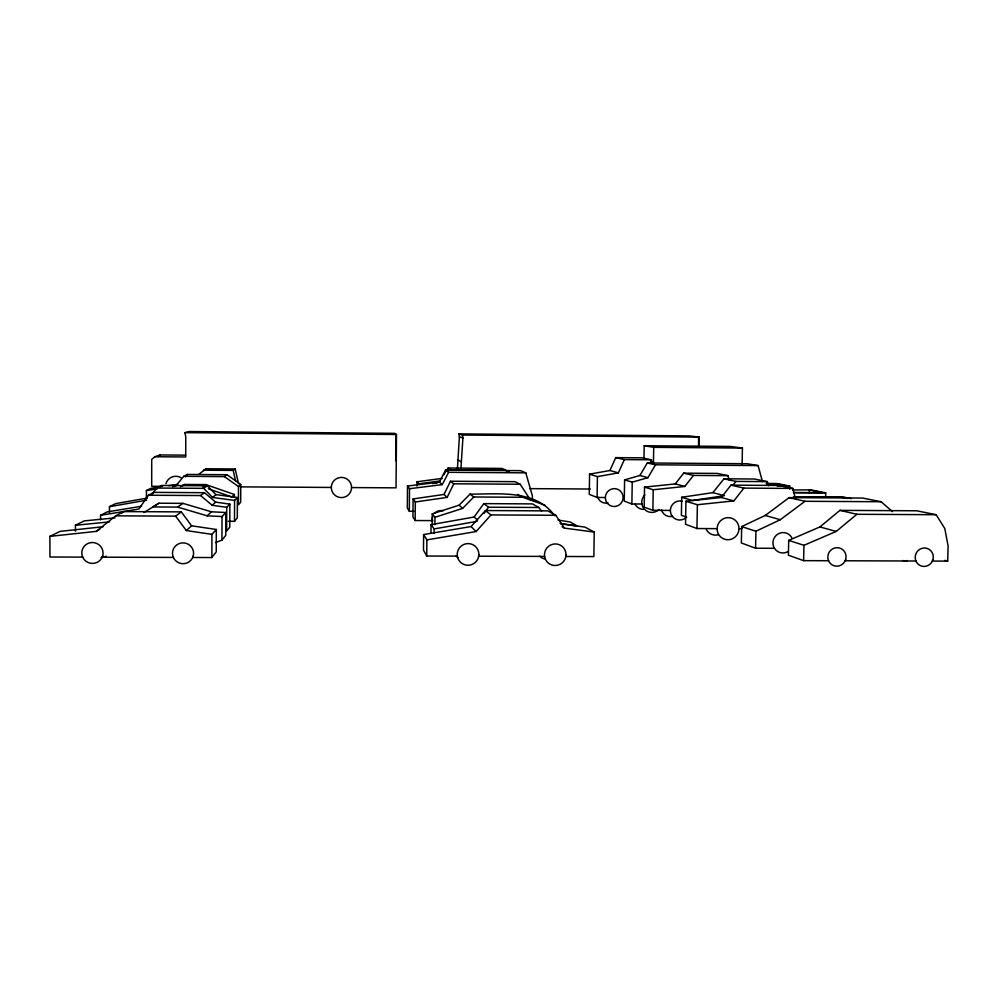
<?xml version="1.0" encoding="UTF-8"?>
<svg xmlns="http://www.w3.org/2000/svg" width="998" height="998" viewBox="0 0 998 998"><rect width="100%" height="100%" fill="white"/><g stroke="black" fill="none" stroke-linecap="round" stroke-linejoin="round"><path stroke-width="1.5" d="M146.419 498.152L146.432 490.554L150.798 488.359L159.805 486.999M192.602 557.483L211.863 557.545L211.925 534.367L216.317 529.489L191.604 525.796L181.299 511.887L123.565 511.587L115.78 515.829L96.17 531.385L49.9 536.375L49.95 557.009L82.772 557.121M216.317 529.489L216.254 551.857L211.863 557.545M215.506 542.55L221.955 540.13L222.03 516.54L225.86 512.51L211.451 511.799L182.908 503.354L158.931 503.217L152.794 506.947L177.607 507.084L207.135 515.816L222.03 516.54M225.86 512.51L225.785 535.327L221.955 540.13M229.852 504.127L226.721 507.308L226.646 531.048L229.777 527.206L229.852 504.127L215.705 502.156L204.44 492.688L153.804 492.376L148.44 495.233L138.909 509.017L100.561 515.305L100.573 519.858M234.368 497.428L234.38 494.484L205.85 484.591L184.306 484.454L180.513 486.675M228.293 521.28L234.505 521.318L234.567 500.435L237.399 497.54L216.005 494.621L207.347 485.776L161.664 485.477L156.686 488.047L152.42 493.998M237.399 497.54L237.324 517.85L234.505 521.318M240.755 484.467L238.497 486.562L238.435 504.751L240.693 502.244L240.755 484.467L226.995 474.724L187.25 474.449L183.732 476.308L175.636 486.163L172.567 486.625M395.707 434.479L396.256 461.188M162.499 486.363L151.696 486.288L151.721 459.342L154.902 456.735L185.728 456.972L185.765 436.787L184.904 432.645L189.271 431.548L394.834 433.357L396.48 434.492L396.031 487.847L351.583 487.573A10.142 10.105 -2.3 0 1 336.314 496.218A10.142 10.105 -2.3 0 1 336.426 478.716A10.142 10.105 -2.3 0 1 351.583 487.573M532.333 500.322L532.396 495.969L525.809 472.852L448.638 472.304L442.251 484.629L439.32 482.096L407.508 486.051L407.309 507.97L409.317 511.263L413.896 511.288M409.317 511.263L409.517 488.708L407.508 486.051M530.3 499.736L520.17 484.242L453.766 483.805L447.141 497.391L444.01 494.447L413.097 498.913L412.935 516.914L415.143 520.532L432.583 520.619M415.143 520.532L415.318 501.994L413.097 498.913M416.89 486.014L416.927 481.772L442.251 478.379M565.741 556.497L593.86 556.585L594.222 532.071L564.406 528.117L555.774 515.267L547.852 510.876L485.415 510.539L471.081 526.545L423.626 534.566L423.476 550.123L426.72 556.023L457.408 556.123M426.72 556.023L426.87 539.881L423.626 534.566M430.986 533.269L431.074 524.661L474.15 517.026L483.781 503.628L532.433 503.903L538.795 507.495L541.552 511.026M432.146 525.385L432.259 513.833L459.092 505.188L470.021 494.122C498.464 494.222 535.701 489.207 554.738 515.779M434.093 533.394L434.13 528.94L431.074 524.661M434.903 524.699L434.978 517.276L432.259 513.833M457.408 468.848L459.392 436.8L458.868 433.893L689.219 435.914L699.274 437.099L699.111 446.393M460.889 469.01L462.91 438.022L462.373 435.028L458.868 433.893M643.984 458.718L644.184 445.732L653.715 447.329L653.465 462.199L651.457 462.186L651.494 459.816L624.361 459.604L618.373 472.865L609.915 470.495L589.569 474.15L589.282 494.347L597.103 497.466L605.362 497.515A8.97 8.857 -64.2 0 1 618.797 489.843A8.97 8.857 -64.2 0 1 618.56 505.35A8.97 8.857 -64.2 0 1 605.362 497.503M597.103 497.466L597.415 476.632L589.569 474.15M762.435 481.572L758.106 465.579L655.524 464.806L647.927 477.655L639.88 475.497L624.598 479.876L624.261 501.108L631.884 503.953L641.976 504.015M631.884 503.953L632.233 482.159L647.927 477.655M729.114 479.976L727.966 475.659L693.448 475.41L684.803 486.45L675.247 483.905L644.521 487.124L644.197 507.134L652.879 510.34L670.344 510.427M652.879 510.34L653.216 489.756L644.521 487.124M724.486 495.682L712.871 492.638L681.696 497.278L681.385 515.292L686.711 517.176M795.456 498.613L792.786 488.434L743.872 488.109L733.867 500.884L721.292 497.503L685.95 501.233L685.539 524.274L696.941 528.541L717.125 528.641A11.103 10.891 -64.2 0 1 733.705 519.135A11.103 10.891 -64.2 0 1 733.33 538.296A11.103 10.891 -64.2 0 1 717.125 528.628M698.525 437.099L698.588 447.079M696.941 528.541L697.377 504.739L685.95 501.233M742.1 464.819L742.425 448.065L730.274 446.443L644.184 445.732M892.449 511.587L881.122 501.732L862.684 498.077L789.094 497.64L765.241 515.455L741.664 526.582L741.352 542.974L755.573 548.226L774.498 548.301M755.573 548.226L755.91 531.248L780.311 519.721L804.999 501.283L881.122 501.732M932.307 561.063L947.701 561.113L948.1 545.894L944.782 528.528L936.149 514.706L916.688 510.789L839.954 510.365L819.932 526.932L788.707 540.392L788.395 555.212L803.615 560.651L828.614 560.726M789.655 489.057L789.717 486.113L777.33 483.593L766.452 483.531M803.615 560.651L803.939 545.32L836.212 531.41L856.895 514.282L936.149 514.706M809.316 492.875L809.378 490.043L822.452 492.688L793.572 492.513M825.62 497.341L825.72 492.862L811.125 489.906L792.599 489.931M446.979 470.557L448.052 468.012L501.982 468.411L505.774 470.12L450.597 469.721L448.052 468.012M609.915 470.495L615.716 457.633L642.038 457.845L651.494 459.816M443.948 474.761L445.832 470.881M444.01 494.447L450.447 481.248L514.968 481.672L520.17 484.242M439.32 482.096L445.532 470.12L520.544 470.657L525.809 472.852M639.88 475.497L647.29 462.985L747.253 463.733L758.106 465.579M484.042 513.508L488.571 507.221L538.795 507.495M675.247 483.905L683.655 473.177L717.25 473.414L727.966 475.659M721.292 497.503L730.985 485.14L778.39 485.452L792.786 488.434M712.871 492.638L723.987 478.803L754.413 479.015L767.287 481.635L768.472 485.714M733.081 484.991L735.938 481.423L767.287 481.635M185.266 476.857L187.25 474.449M426.87 539.881L476.121 531.547L490.991 514.931L555.774 515.267M434.978 517.276L462.585 508.394L473.825 496.992L522.802 497.291L544.883 505.2M234.38 494.484L231.835 496.942L208.445 488.845M207.135 515.816L211.451 511.799M115.78 515.829L175.623 516.141L186.314 530.549L191.604 525.796M199.113 474.075L206 468.761L235.204 468.973L238.485 483.668M203.879 470.657L206 468.761M148.44 495.233L200.573 495.544L212.162 505.287L215.705 502.156M156.686 488.047L203.679 488.346L212.574 497.441L216.005 494.621M158.058 456.647L160.117 454.951L185.566 455.15M121.195 513.459L123.565 511.587M182.048 486.213L184.306 484.454M175.623 516.141L181.299 511.887M200.573 495.544L204.44 492.688M203.442 470.208L233.208 470.407L235.204 468.973M183.732 476.308L224.413 476.595L226.995 474.724M177.607 507.084L182.908 503.354M203.679 488.346L207.347 485.776M202.594 486.812L205.85 484.591M144.074 512.461L158.931 503.217M96.17 531.385L99.8 529.327M100.561 515.305L107.285 511.874L141.554 506.26M75.449 531.173L75.436 525.272L84.156 520.919L114.982 517.85M49.9 536.375L60.005 531.398L103.093 526.757M109.456 512.91L109.456 506.685L115.731 503.591L147.33 498.089M154.902 456.735L160.117 454.951M597.415 476.632L618.373 472.865M434.13 528.94L477.081 521.318M109.456 506.685L146.656 500.198M168.812 485.652L177.831 484.304M146.432 490.554L157.185 488.933M722.964 495.906L692.363 500.472L681.696 497.278M432.608 483.581L437.149 482.932M415.318 501.994L447.141 497.391M440.093 480.936L418.761 483.805L416.927 481.772M409.517 488.708L442.251 484.629M653.216 489.756L684.803 486.45M697.377 504.739L733.867 500.884M75.436 525.272L109.568 521.867M478.628 556.198L544.683 556.422M102.083 557.183L173.452 557.42M845.081 560.776L915.989 561.013M738.982 528.74L742.05 528.753M506.385 471.318L509.491 471.343M766.314 483.643L775.658 483.706L786.736 485.976L777.43 485.914M777.28 486.038L789.717 486.113M529.888 488.633L590.379 489.02M240.206 486.862L331.299 487.436M793.472 492.663L825.72 492.862M793.522 496.792L843.784 497.104L851.282 498.626M793.971 496.967L841.988 497.254L847.876 498.451M184.904 432.645L396.48 434.492M462.373 435.028L699.274 437.099M653.715 447.329L742.425 448.065M560.726 523.863L584.928 527.081L594.222 532.071M212.574 497.441L234.567 500.435M212.162 505.287L226.721 507.308M186.314 530.549L211.925 534.367M558.069 520.033L570.058 521.979L577.642 526.158L560.053 523.301M650.746 461.612L653.465 462.199M723.987 478.803L735.938 481.423M647.29 462.985L655.524 464.806M615.716 457.633L624.361 459.604M683.655 473.177L693.448 475.41M789.094 497.64L804.999 501.283M730.985 485.14L743.872 488.109M839.954 510.365L856.895 514.282M944.881 560.34L947.701 561.113M819.932 526.932L836.212 531.41M765.241 515.455L780.311 519.721M624.598 479.876L632.233 482.159M788.707 540.392L803.939 545.32M741.664 526.582L755.91 531.248M459.392 436.8L462.91 438.022M457.508 459.741L460.964 461.625M517.638 494.409L522.802 497.291M562.049 526.732L564.406 528.117M445.532 470.12L448.638 472.304M224.413 476.595L238.497 486.562M483.781 503.628L488.571 507.221M470.021 494.122L473.825 496.992M450.447 481.248L453.766 483.805M485.415 510.539L490.991 514.931M474.15 517.026L477.493 520.045M459.092 505.188L462.585 508.394M471.081 526.545L476.121 531.547M233.208 470.407L235.553 480.899M432.658 521.243L432.384 519.022A8.558 8.52 -40.8 0 1 432.695 516.814M608.007 502.855A8.695 8.595 -64.4 0 1 597.553 496.655M658.967 509.504A10.267 10.13 -64.8 0 1 642.063 504.813L641.764 502.169A10.267 10.13 -64.8 0 1 644.858 494.933M643.61 509.404A10.005 9.868 -64.9 0 1 635.127 504.364M686.387 517.276A9.593 9.444 -64.7 0 1 674.236 518.286A9.593 9.444 -64.7 0 1 671.305 506.385A9.593 9.444 -64.7 0 1 682.42 501.258M672.627 516.278A9.331 9.182 -64.8 0 1 661.462 509.641M718.223 534.778A10.741 10.554 -64.3 0 1 706.409 529.738M791.826 537.722A10.254 10.03 -64.3 0 0 778.141 533.918A10.254 10.03 -64.3 0 0 774.174 547.852L775.733 549.973A10.254 10.03 -64.3 0 0 787.846 551.644M907.244 560.564A8.982 8.72 -65.5 0 1 902.703 560.539M434.953 512.997A8.558 8.52 -40.8 0 1 443.224 510.839M457.982 557.608A10.479 10.417 -42.2 0 1 455.837 555.936M544.534 558.93A10.442 10.342 -53.7 0 1 539.918 556.223M106.162 556.173A10.267 10.092 7.8 0 1 101.035 557.508M165.942 483.743A10.292 10.167 11.8 0 1 181.037 477.668M478.878 554.451L478.479 557.258A10.878 10.803 -42.5 0 1 457.533 557.183L457.196 554.377A10.878 10.803 -42.5 0 1 468.149 543.573A10.878 10.803 -42.5 0 1 478.878 554.451M565.991 554.751L565.592 557.545A10.841 10.716 -53.7 0 1 544.808 557.47L544.471 554.676A10.841 10.716 -53.7 0 1 555.375 543.922A10.841 10.716 -53.7 0 1 565.991 554.751M102.694 555.711L101.634 558.231A10.641 10.454 7.6 0 1 83.221 558.169L82.148 555.649A10.641 10.454 7.6 0 1 92.415 542.513A10.641 10.454 7.6 0 1 102.694 555.711M193.225 556.011L192.165 558.518A10.554 10.417 3.9 0 1 173.889 558.468L172.841 555.948A10.554 10.417 3.9 0 1 183.058 542.875A10.554 10.417 3.9 0 1 193.225 556.011M845.693 559.354L844.732 561.587A9.306 9.082 -64.3 0 1 828.926 561.537L828.066 559.292A9.306 9.082 -64.3 0 1 837.135 547.653A9.306 9.082 -64.3 0 1 845.693 559.354M932.93 559.641L931.97 561.862A9.281 9.007 -65.4 0 1 916.289 561.812L915.44 559.579A9.281 9.007 -65.4 0 1 924.472 547.989A9.281 9.007 -65.4 0 1 932.93 559.641"/></g></svg>
